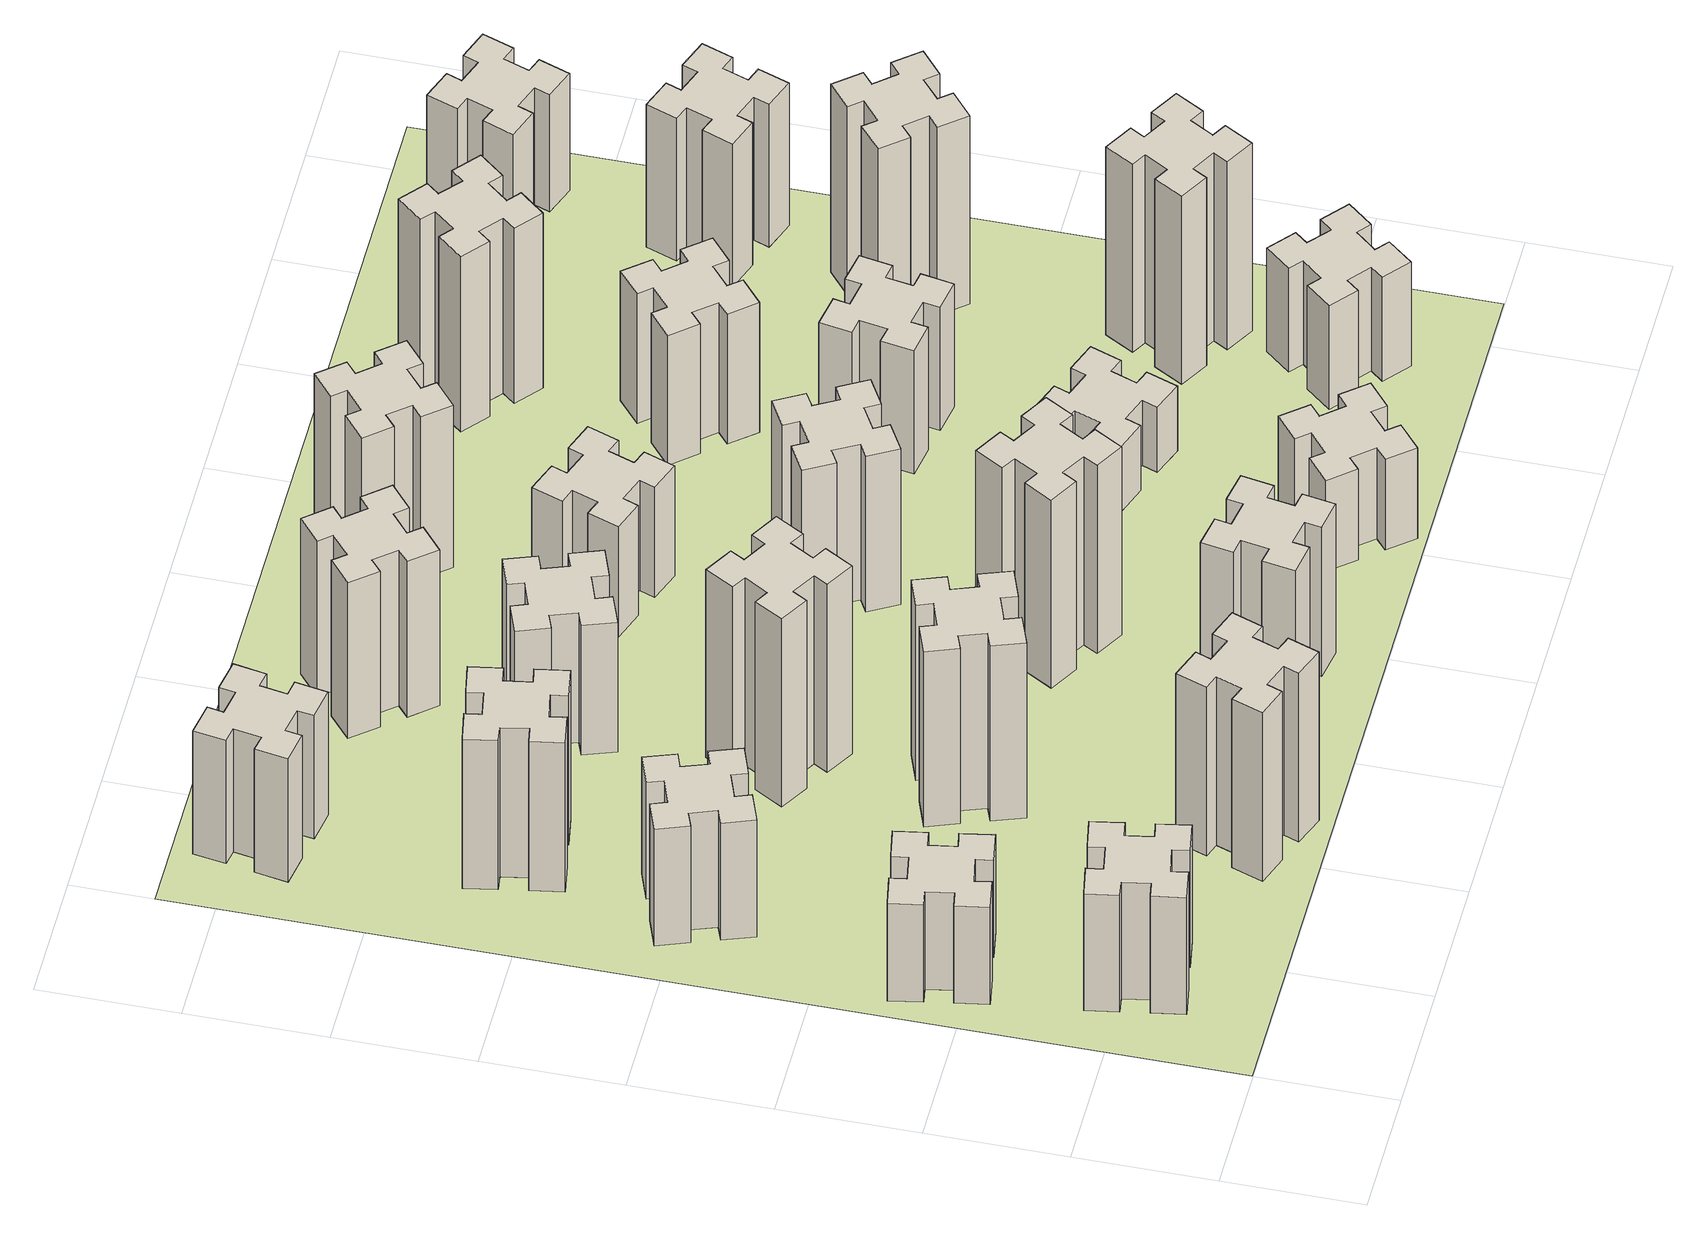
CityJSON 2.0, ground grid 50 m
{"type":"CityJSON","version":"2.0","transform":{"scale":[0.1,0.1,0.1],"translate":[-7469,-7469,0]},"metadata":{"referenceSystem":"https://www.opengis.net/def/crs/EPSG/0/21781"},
"CityObjects":{
"building1":{"type":"Building","attributes":{"class":"1000","function":"1000","usage":"1000","yearOfConstruction":2016,"roofType":"1000","measuredHeight":54,"storeysAboveGround":30,"storeysBelowGround":0},"geometry":[{"type":"Solid","lod":"1","boundaries":[[[[0,1,2,3,4,5,6,7,8,9,10,11,12,13,14,15,16,17,18,19]],[[17,16,20,21]],[[16,15,22,20]],[[15,14,23,22]],[[14,13,24,23]],[[13,12,25,24]],[[12,11,26,25]],[[11,10,27,26]],[[10,9,28,27]],[[9,8,29,28]],[[8,7,30,29]],[[7,6,31,30]],[[6,5,32,31]],[[5,4,33,32]],[[4,3,34,33]],[[3,2,35,34]],[[2,1,36,35]],[[1,0,37,36]],[[0,19,38,37]],[[19,18,39,38]],[[18,17,21,39]],[[24,25,26,27,28,29,30,31,32,33,34,35,36,37,38,39,21,20,22,23]]]]}]},
"building2":{"type":"Building","attributes":{"class":"1000","function":"1000","usage":"1000","yearOfConstruction":2016,"roofType":"1000","measuredHeight":45,"storeysAboveGround":30,"storeysBelowGround":0},"geometry":[{"type":"Solid","lod":"1","boundaries":[[[[40,41,42,43,44,45,46,47,48,49,50,51,52,53,54,55,56,57,58,59]],[[57,56,60,61]],[[56,55,62,60]],[[55,54,63,62]],[[54,53,64,63]],[[53,52,65,64]],[[52,51,66,65]],[[51,50,67,66]],[[50,49,68,67]],[[49,48,69,68]],[[48,47,70,69]],[[47,46,71,70]],[[46,45,72,71]],[[45,44,73,72]],[[44,43,74,73]],[[43,42,75,74]],[[42,41,76,75]],[[41,40,77,76]],[[40,59,78,77]],[[59,58,79,78]],[[58,57,61,79]],[[64,65,66,67,68,69,70,71,72,73,74,75,76,77,78,79,61,60,62,63]]]]}]},
"building3":{"type":"Building","attributes":{"class":"1000","function":"1000","usage":"1000","yearOfConstruction":2016,"roofType":"1000","measuredHeight":54,"storeysAboveGround":30,"storeysBelowGround":0},"geometry":[{"type":"Solid","lod":"1","boundaries":[[[[80,81,82,83,84,85,86,87,88,89,90,91,92,93,94,95,96,97,98,99]],[[97,96,100,101]],[[96,95,102,100]],[[95,94,103,102]],[[94,93,104,103]],[[93,92,105,104]],[[92,91,106,105]],[[91,90,107,106]],[[90,89,108,107]],[[89,88,109,108]],[[88,87,110,109]],[[87,86,111,110]],[[86,85,112,111]],[[85,84,113,112]],[[84,83,114,113]],[[83,82,115,114]],[[82,81,116,115]],[[81,80,117,116]],[[80,99,118,117]],[[99,98,119,118]],[[98,97,101,119]],[[104,105,106,107,108,109,110,111,112,113,114,115,116,117,118,119,101,100,102,103]]]]}]},
"building4":{"type":"Building","attributes":{"class":"1000","function":"1000","usage":"1000","yearOfConstruction":2016,"roofType":"1000","measuredHeight":78,"storeysAboveGround":30,"storeysBelowGround":0},"geometry":[{"type":"Solid","lod":"1","boundaries":[[[[120,121,122,123,124,125,126,127,128,129,130,131,132,133,134,135,136,137,138,139]],[[137,136,140,141]],[[136,135,142,140]],[[135,134,143,142]],[[134,133,144,143]],[[133,132,145,144]],[[132,131,146,145]],[[131,130,147,146]],[[130,129,148,147]],[[129,128,149,148]],[[128,127,150,149]],[[127,126,151,150]],[[126,125,152,151]],[[125,124,153,152]],[[124,123,154,153]],[[123,122,155,154]],[[122,121,156,155]],[[121,120,157,156]],[[120,139,158,157]],[[139,138,159,158]],[[138,137,141,159]],[[144,145,146,147,148,149,150,151,152,153,154,155,156,157,158,159,141,140,142,143]]]]}]},
"building5":{"type":"Building","attributes":{"class":"1000","function":"1000","usage":"1000","yearOfConstruction":2016,"roofType":"1000","measuredHeight":69,"storeysAboveGround":30,"storeysBelowGround":0},"geometry":[{"type":"Solid","lod":"1","boundaries":[[[[160,161,162,163,164,165,166,167,168,169,170,171,172,173,174,175,176,177,178,179]],[[177,176,180,181]],[[176,175,182,180]],[[175,174,183,182]],[[174,173,184,183]],[[173,172,185,184]],[[172,171,186,185]],[[171,170,187,186]],[[170,169,188,187]],[[169,168,189,188]],[[168,167,190,189]],[[167,166,191,190]],[[166,165,192,191]],[[165,164,193,192]],[[164,163,194,193]],[[163,162,195,194]],[[162,161,196,195]],[[161,160,197,196]],[[160,179,198,197]],[[179,178,199,198]],[[178,177,181,199]],[[184,185,186,187,188,189,190,191,192,193,194,195,196,197,198,199,181,180,182,183]]]]}]},
"building6":{"type":"Building","attributes":{"class":"1000","function":"1000","usage":"1000","yearOfConstruction":2016,"roofType":"1000","measuredHeight":57,"storeysAboveGround":30,"storeysBelowGround":0},"geometry":[{"type":"Solid","lod":"1","boundaries":[[[[200,201,202,203,204,205,206,207,208,209,210,211,212,213,214,215,216,217,218,219]],[[217,216,220,221]],[[216,215,222,220]],[[215,214,223,222]],[[214,213,224,223]],[[213,212,225,224]],[[212,211,226,225]],[[211,210,227,226]],[[210,209,228,227]],[[209,208,229,228]],[[208,207,230,229]],[[207,206,231,230]],[[206,205,232,231]],[[205,204,233,232]],[[204,203,234,233]],[[203,202,235,234]],[[202,201,236,235]],[[201,200,237,236]],[[200,219,238,237]],[[219,218,239,238]],[[218,217,221,239]],[[224,225,226,227,228,229,230,231,232,233,234,235,236,237,238,239,221,220,222,223]]]]}]},
"building7":{"type":"Building","attributes":{"class":"1000","function":"1000","usage":"1000","yearOfConstruction":2016,"roofType":"1000","measuredHeight":81,"storeysAboveGround":30,"storeysBelowGround":0},"geometry":[{"type":"Solid","lod":"1","boundaries":[[[[240,241,242,243,244,245,246,247,248,249,250,251,252,253,254,255,256,257,258,259]],[[257,256,260,261]],[[256,255,262,260]],[[255,254,263,262]],[[254,253,264,263]],[[253,252,265,264]],[[252,251,266,265]],[[251,250,267,266]],[[250,249,268,267]],[[249,248,269,268]],[[248,247,270,269]],[[247,246,271,270]],[[246,245,272,271]],[[245,244,273,272]],[[244,243,274,273]],[[243,242,275,274]],[[242,241,276,275]],[[241,240,277,276]],[[240,259,278,277]],[[259,258,279,278]],[[258,257,261,279]],[[264,265,266,267,268,269,270,271,272,273,274,275,276,277,278,279,261,260,262,263]]]]}]},
"building8":{"type":"Building","attributes":{"class":"1000","function":"1000","usage":"1000","yearOfConstruction":2016,"roofType":"1000","measuredHeight":87,"storeysAboveGround":30,"storeysBelowGround":0},"geometry":[{"type":"Solid","lod":"1","boundaries":[[[[280,281,282,283,284,285,286,287,288,289,290,291,292,293,294,295,296,297,298,299]],[[297,296,300,301]],[[296,295,302,300]],[[295,294,303,302]],[[294,293,304,303]],[[293,292,305,304]],[[292,291,306,305]],[[291,290,307,306]],[[290,289,308,307]],[[289,288,309,308]],[[288,287,310,309]],[[287,286,311,310]],[[286,285,312,311]],[[285,284,313,312]],[[284,283,314,313]],[[283,282,315,314]],[[282,281,316,315]],[[281,280,317,316]],[[280,299,318,317]],[[299,298,319,318]],[[298,297,301,319]],[[304,305,306,307,308,309,310,311,312,313,314,315,316,317,318,319,301,300,302,303]]]]}]},
"building9":{"type":"Building","attributes":{"class":"1000","function":"1000","usage":"1000","yearOfConstruction":2016,"roofType":"1000","measuredHeight":60,"storeysAboveGround":30,"storeysBelowGround":0},"geometry":[{"type":"Solid","lod":"1","boundaries":[[[[320,321,322,323,324,325,326,327,328,329,330,331,332,333,334,335,336,337,338,339]],[[337,336,340,341]],[[336,335,342,340]],[[335,334,343,342]],[[334,333,344,343]],[[333,332,345,344]],[[332,331,346,345]],[[331,330,347,346]],[[330,329,348,347]],[[329,328,349,348]],[[328,327,350,349]],[[327,326,351,350]],[[326,325,352,351]],[[325,324,353,352]],[[324,323,354,353]],[[323,322,355,354]],[[322,321,356,355]],[[321,320,357,356]],[[320,339,358,357]],[[339,338,359,358]],[[338,337,341,359]],[[344,345,346,347,348,349,350,351,352,353,354,355,356,357,358,359,341,340,342,343]]]]}]},
"building10":{"type":"Building","attributes":{"class":"1000","function":"1000","usage":"1000","yearOfConstruction":2016,"roofType":"1000","measuredHeight":69,"storeysAboveGround":30,"storeysBelowGround":0},"geometry":[{"type":"Solid","lod":"1","boundaries":[[[[360,361,362,363,364,365,366,367,368,369,370,371,372,373,374,375,376,377,378,379]],[[377,376,380,381]],[[376,375,382,380]],[[375,374,383,382]],[[374,373,384,383]],[[373,372,385,384]],[[372,371,386,385]],[[371,370,387,386]],[[370,369,388,387]],[[369,368,389,388]],[[368,367,390,389]],[[367,366,391,390]],[[366,365,392,391]],[[365,364,393,392]],[[364,363,394,393]],[[363,362,395,394]],[[362,361,396,395]],[[361,360,397,396]],[[360,379,398,397]],[[379,378,399,398]],[[378,377,381,399]],[[384,385,386,387,388,389,390,391,392,393,394,395,396,397,398,399,381,380,382,383]]]]}]},
"building11":{"type":"Building","attributes":{"class":"1000","function":"1000","usage":"1000","yearOfConstruction":2016,"roofType":"1000","measuredHeight":72,"storeysAboveGround":30,"storeysBelowGround":0},"geometry":[{"type":"Solid","lod":"1","boundaries":[[[[400,401,402,403,404,405,406,407,408,409,410,411,412,413,414,415,416,417,418,419]],[[417,416,420,421]],[[416,415,422,420]],[[415,414,423,422]],[[414,413,424,423]],[[413,412,425,424]],[[412,411,426,425]],[[411,410,427,426]],[[410,409,428,427]],[[409,408,429,428]],[[408,407,430,429]],[[407,406,431,430]],[[406,405,432,431]],[[405,404,433,432]],[[404,403,434,433]],[[403,402,435,434]],[[402,401,436,435]],[[401,400,437,436]],[[400,419,438,437]],[[419,418,439,438]],[[418,417,421,439]],[[424,425,426,427,428,429,430,431,432,433,434,435,436,437,438,439,421,420,422,423]]]]}]},
"building12":{"type":"Building","attributes":{"class":"1000","function":"1000","usage":"1000","yearOfConstruction":2016,"roofType":"1000","measuredHeight":87,"storeysAboveGround":30,"storeysBelowGround":0},"geometry":[{"type":"Solid","lod":"1","boundaries":[[[[440,441,442,443,444,445,446,447,448,449,450,451,452,453,454,455,456,457,458,459]],[[457,456,460,461]],[[456,455,462,460]],[[455,454,463,462]],[[454,453,464,463]],[[453,452,465,464]],[[452,451,466,465]],[[451,450,467,466]],[[450,449,468,467]],[[449,448,469,468]],[[448,447,470,469]],[[447,446,471,470]],[[446,445,472,471]],[[445,444,473,472]],[[444,443,474,473]],[[443,442,475,474]],[[442,441,476,475]],[[441,440,477,476]],[[440,459,478,477]],[[459,458,479,478]],[[458,457,461,479]],[[464,465,466,467,468,469,470,471,472,473,474,475,476,477,478,479,461,460,462,463]]]]}]},
"building13":{"type":"Building","attributes":{"class":"1000","function":"1000","usage":"1000","yearOfConstruction":2016,"roofType":"1000","measuredHeight":72,"storeysAboveGround":30,"storeysBelowGround":0},"geometry":[{"type":"Solid","lod":"1","boundaries":[[[[480,481,482,483,484,485,486,487,488,489,490,491,492,493,494,495,496,497,498,499]],[[497,496,500,501]],[[496,495,502,500]],[[495,494,503,502]],[[494,493,504,503]],[[493,492,505,504]],[[492,491,506,505]],[[491,490,507,506]],[[490,489,508,507]],[[489,488,509,508]],[[488,487,510,509]],[[487,486,511,510]],[[486,485,512,511]],[[485,484,513,512]],[[484,483,514,513]],[[483,482,515,514]],[[482,481,516,515]],[[481,480,517,516]],[[480,499,518,517]],[[499,498,519,518]],[[498,497,501,519]],[[504,505,506,507,508,509,510,511,512,513,514,515,516,517,518,519,501,500,502,503]]]]}]},
"building14":{"type":"Building","attributes":{"class":"1000","function":"1000","usage":"1000","yearOfConstruction":2016,"roofType":"1000","measuredHeight":51,"storeysAboveGround":30,"storeysBelowGround":0},"geometry":[{"type":"Solid","lod":"1","boundaries":[[[[520,521,522,523,524,525,526,527,528,529,530,531,532,533,534,535,536,537,538,539]],[[537,536,540,541]],[[536,535,542,540]],[[535,534,543,542]],[[534,533,544,543]],[[533,532,545,544]],[[532,531,546,545]],[[531,530,547,546]],[[530,529,548,547]],[[529,528,549,548]],[[528,527,550,549]],[[527,526,551,550]],[[526,525,552,551]],[[525,524,553,552]],[[524,523,554,553]],[[523,522,555,554]],[[522,521,556,555]],[[521,520,557,556]],[[520,539,558,557]],[[539,538,559,558]],[[538,537,541,559]],[[544,545,546,547,548,549,550,551,552,553,554,555,556,557,558,559,541,540,542,543]]]]}]},
"building15":{"type":"Building","attributes":{"class":"1000","function":"1000","usage":"1000","yearOfConstruction":2016,"roofType":"1000","measuredHeight":42,"storeysAboveGround":30,"storeysBelowGround":0},"geometry":[{"type":"Solid","lod":"1","boundaries":[[[[560,561,562,563,564,565,566,567,568,569,570,571,572,573,574,575,576,577,578,579]],[[577,576,580,581]],[[576,575,582,580]],[[575,574,583,582]],[[574,573,584,583]],[[573,572,585,584]],[[572,571,586,585]],[[571,570,587,586]],[[570,569,588,587]],[[569,568,589,588]],[[568,567,590,589]],[[567,566,591,590]],[[566,565,592,591]],[[565,564,593,592]],[[564,563,594,593]],[[563,562,595,594]],[[562,561,596,595]],[[561,560,597,596]],[[560,579,598,597]],[[579,578,599,598]],[[578,577,581,599]],[[584,585,586,587,588,589,590,591,592,593,594,595,596,597,598,599,581,580,582,583]]]]}]},
"building16":{"type":"Building","attributes":{"class":"1000","function":"1000","usage":"1000","yearOfConstruction":2016,"roofType":"1000","measuredHeight":75,"storeysAboveGround":30,"storeysBelowGround":0},"geometry":[{"type":"Solid","lod":"1","boundaries":[[[[600,601,602,603,604,605,606,607,608,609,610,611,612,613,614,615,616,617,618,619]],[[617,616,620,621]],[[616,615,622,620]],[[615,614,623,622]],[[614,613,624,623]],[[613,612,625,624]],[[612,611,626,625]],[[611,610,627,626]],[[610,609,628,627]],[[609,608,629,628]],[[608,607,630,629]],[[607,606,631,630]],[[606,605,632,631]],[[605,604,633,632]],[[604,603,634,633]],[[603,602,635,634]],[[602,601,636,635]],[[601,600,637,636]],[[600,619,638,637]],[[619,618,639,638]],[[618,617,621,639]],[[624,625,626,627,628,629,630,631,632,633,634,635,636,637,638,639,621,620,622,623]]]]}]},
"building17":{"type":"Building","attributes":{"class":"1000","function":"1000","usage":"1000","yearOfConstruction":2016,"roofType":"1000","measuredHeight":30,"storeysAboveGround":30,"storeysBelowGround":0},"geometry":[{"type":"Solid","lod":"1","boundaries":[[[[640,641,642,643,644,645,646,647,648,649,650,651,652,653,654,655,656,657,658,659]],[[657,656,660,661]],[[656,655,662,660]],[[655,654,663,662]],[[654,653,664,663]],[[653,652,665,664]],[[652,651,666,665]],[[651,650,667,666]],[[650,649,668,667]],[[649,648,669,668]],[[648,647,670,669]],[[647,646,671,670]],[[646,645,672,671]],[[645,644,673,672]],[[644,643,674,673]],[[643,642,675,674]],[[642,641,676,675]],[[641,640,677,676]],[[640,659,678,677]],[[659,658,679,678]],[[658,657,661,679]],[[664,665,666,667,668,669,670,671,672,673,674,675,676,677,678,679,661,660,662,663]]]]}]},
"building18":{"type":"Building","attributes":{"class":"1000","function":"1000","usage":"1000","yearOfConstruction":2016,"roofType":"1000","measuredHeight":57,"storeysAboveGround":30,"storeysBelowGround":0},"geometry":[{"type":"Solid","lod":"1","boundaries":[[[[680,681,682,683,684,685,686,687,688,689,690,691,692,693,694,695,696,697,698,699]],[[697,696,700,701]],[[696,695,702,700]],[[695,694,703,702]],[[694,693,704,703]],[[693,692,705,704]],[[692,691,706,705]],[[691,690,707,706]],[[690,689,708,707]],[[689,688,709,708]],[[688,687,710,709]],[[687,686,711,710]],[[686,685,712,711]],[[685,684,713,712]],[[684,683,714,713]],[[683,682,715,714]],[[682,681,716,715]],[[681,680,717,716]],[[680,699,718,717]],[[699,698,719,718]],[[698,697,701,719]],[[704,705,706,707,708,709,710,711,712,713,714,715,716,717,718,719,701,700,702,703]]]]}]},
"building19":{"type":"Building","attributes":{"class":"1000","function":"1000","usage":"1000","yearOfConstruction":2016,"roofType":"1000","measuredHeight":60,"storeysAboveGround":30,"storeysBelowGround":0},"geometry":[{"type":"Solid","lod":"1","boundaries":[[[[720,721,722,723,724,725,726,727,728,729,730,731,732,733,734,735,736,737,738,739]],[[737,736,740,741]],[[736,735,742,740]],[[735,734,743,742]],[[734,733,744,743]],[[733,732,745,744]],[[732,731,746,745]],[[731,730,747,746]],[[730,729,748,747]],[[729,728,749,748]],[[728,727,750,749]],[[727,726,751,750]],[[726,725,752,751]],[[725,724,753,752]],[[724,723,754,753]],[[723,722,755,754]],[[722,721,756,755]],[[721,720,757,756]],[[720,739,758,757]],[[739,738,759,758]],[[738,737,741,759]],[[744,745,746,747,748,749,750,751,752,753,754,755,756,757,758,759,741,740,742,743]]]]}]},
"building20":{"type":"Building","attributes":{"class":"1000","function":"1000","usage":"1000","yearOfConstruction":2016,"roofType":"1000","measuredHeight":48,"storeysAboveGround":30,"storeysBelowGround":0},"geometry":[{"type":"Solid","lod":"1","boundaries":[[[[760,761,762,763,764,765,766,767,768,769,770,771,772,773,774,775,776,777,778,779]],[[777,776,780,781]],[[776,775,782,780]],[[775,774,783,782]],[[774,773,784,783]],[[773,772,785,784]],[[772,771,786,785]],[[771,770,787,786]],[[770,769,788,787]],[[769,768,789,788]],[[768,767,790,789]],[[767,766,791,790]],[[766,765,792,791]],[[765,764,793,792]],[[764,763,794,793]],[[763,762,795,794]],[[762,761,796,795]],[[761,760,797,796]],[[760,779,798,797]],[[779,778,799,798]],[[778,777,781,799]],[[784,785,786,787,788,789,790,791,792,793,794,795,796,797,798,799,781,780,782,783]]]]}]},
"building21":{"type":"Building","attributes":{"class":"1000","function":"1000","usage":"1000","yearOfConstruction":2016,"roofType":"1000","measuredHeight":81,"storeysAboveGround":30,"storeysBelowGround":0},"geometry":[{"type":"Solid","lod":"1","boundaries":[[[[800,801,802,803,804,805,806,807,808,809,810,811,812,813,814,815,816,817,818,819]],[[817,816,820,821]],[[816,815,822,820]],[[815,814,823,822]],[[814,813,824,823]],[[813,812,825,824]],[[812,811,826,825]],[[811,810,827,826]],[[810,809,828,827]],[[809,808,829,828]],[[808,807,830,829]],[[807,806,831,830]],[[806,805,832,831]],[[805,804,833,832]],[[804,803,834,833]],[[803,802,835,834]],[[802,801,836,835]],[[801,800,837,836]],[[800,819,838,837]],[[819,818,839,838]],[[818,817,821,839]],[[824,825,826,827,828,829,830,831,832,833,834,835,836,837,838,839,821,820,822,823]]]]}]},
"building22":{"type":"Building","attributes":{"class":"1000","function":"1000","usage":"1000","yearOfConstruction":2016,"roofType":"1000","measuredHeight":87,"storeysAboveGround":30,"storeysBelowGround":0},"geometry":[{"type":"Solid","lod":"1","boundaries":[[[[840,841,842,843,844,845,846,847,848,849,850,851,852,853,854,855,856,857,858,859]],[[857,856,860,861]],[[856,855,862,860]],[[855,854,863,862]],[[854,853,864,863]],[[853,852,865,864]],[[852,851,866,865]],[[851,850,867,866]],[[850,849,868,867]],[[849,848,869,868]],[[848,847,870,869]],[[847,846,871,870]],[[846,845,872,871]],[[845,844,873,872]],[[844,843,874,873]],[[843,842,875,874]],[[842,841,876,875]],[[841,840,877,876]],[[840,859,878,877]],[[859,858,879,878]],[[858,857,861,879]],[[864,865,866,867,868,869,870,871,872,873,874,875,876,877,878,879,861,860,862,863]]]]}]},
"building23":{"type":"Building","attributes":{"class":"1000","function":"1000","usage":"1000","yearOfConstruction":2016,"roofType":"1000","measuredHeight":87,"storeysAboveGround":30,"storeysBelowGround":0},"geometry":[{"type":"Solid","lod":"1","boundaries":[[[[880,881,882,883,884,885,886,887,888,889,890,891,892,893,894,895,896,897,898,899]],[[897,896,900,901]],[[896,895,902,900]],[[895,894,903,902]],[[894,893,904,903]],[[893,892,905,904]],[[892,891,906,905]],[[891,890,907,906]],[[890,889,908,907]],[[889,888,909,908]],[[888,887,910,909]],[[887,886,911,910]],[[886,885,912,911]],[[885,884,913,912]],[[884,883,914,913]],[[883,882,915,914]],[[882,881,916,915]],[[881,880,917,916]],[[880,899,918,917]],[[899,898,919,918]],[[898,897,901,919]],[[904,905,906,907,908,909,910,911,912,913,914,915,916,917,918,919,901,900,902,903]]]]}]},
"building24":{"type":"Building","attributes":{"class":"1000","function":"1000","usage":"1000","yearOfConstruction":2016,"roofType":"1000","measuredHeight":66,"storeysAboveGround":30,"storeysBelowGround":0},"geometry":[{"type":"Solid","lod":"1","boundaries":[[[[920,921,922,923,924,925,926,927,928,929,930,931,932,933,934,935,936,937,938,939]],[[937,936,940,941]],[[936,935,942,940]],[[935,934,943,942]],[[934,933,944,943]],[[933,932,945,944]],[[932,931,946,945]],[[931,930,947,946]],[[930,929,948,947]],[[929,928,949,948]],[[928,927,950,949]],[[927,926,951,950]],[[926,925,952,951]],[[925,924,953,952]],[[924,923,954,953]],[[923,922,955,954]],[[922,921,956,955]],[[921,920,957,956]],[[920,939,958,957]],[[939,938,959,958]],[[938,937,941,959]],[[944,945,946,947,948,949,950,951,952,953,954,955,956,957,958,959,941,940,942,943]]]]}]},
"building25":{"type":"Building","attributes":{"class":"1000","function":"1000","usage":"1000","yearOfConstruction":2016,"roofType":"1000","measuredHeight":54,"storeysAboveGround":30,"storeysBelowGround":0},"geometry":[{"type":"Solid","lod":"1","boundaries":[[[[960,961,962,963,964,965,966,967,968,969,970,971,972,973,974,975,976,977,978,979]],[[977,976,980,981]],[[976,975,982,980]],[[975,974,983,982]],[[974,973,984,983]],[[973,972,985,984]],[[972,971,986,985]],[[971,970,987,986]],[[970,969,988,987]],[[969,968,989,988]],[[968,967,990,989]],[[967,966,991,990]],[[966,965,992,991]],[[965,964,993,992]],[[964,963,994,993]],[[963,962,995,994]],[[962,961,996,995]],[[961,960,997,996]],[[960,979,998,997]],[[979,978,999,998]],[[978,977,981,999]],[[984,985,986,987,988,989,990,991,992,993,994,995,996,997,998,999,981,980,982,983]]]]}]},
"landuse1":{"type":"LandUse","attributes":{"name":"plot1","function":"1010"},"geometry":[{"type":"MultiSurface","lod":"1","boundaries":[[[1000,1001,1002,1003]]]}]}
},
"vertices":[
[345,358,0],[444,376,0],[454,317,0],[572,337,0],[551,456,0],[492,445,0],[475,544,0],[534,554,0],[513,672,0],[395,651,0],[405,592,0],[307,575,0],[297,634,0],[178,613,0],[199,495,0],[258,505,0],[276,407,0],[217,397,0],[237,278,0],[356,299,0],[276,407,540],[217,397,540],[258,505,540],[199,495,540],[178,613,540],[297,634,540],[307,575,540],[405,592,540],[395,651,540],[513,672,540],[534,554,540],[475,544,540],[492,445,540],[551,456,540],[572,337,540],[454,317,540],[444,376,540],[345,358,540],[356,299,540],[237,278,540],
[392,1085,0],[375,1184,0],[434,1194,0],[413,1312,0],[295,1291,0],[305,1232,0],[207,1215,0],[197,1274,0],[78,1253,0],[99,1135,0],[158,1145,0],[176,1047,0],[117,1037,0],[137,918,0],[256,939,0],[245,998,0],[344,1016,0],[354,957,0],[472,977,0],[451,1096,0],[344,1016,450],[354,957,450],[245,998,450],[256,939,450],[137,918,450],[117,1037,450],[176,1047,450],[158,1145,450],[99,1135,450],[78,1253,450],[197,1274,450],[207,1215,450],[305,1232,450],[295,1291,450],[413,1312,450],[434,1194,450],[375,1184,450],[392,1085,450],[451,1096,450],[472,977,450],
[366,1835,0],[460,1869,0],[480,1813,0],[593,1854,0],[552,1967,0],[496,1946,0],[462,2040,0],[518,2060,0],[477,2173,0],[364,2132,0],[385,2076,0],[291,2042,0],[270,2098,0],[157,2057,0],[199,1944,0],[255,1965,0],[289,1871,0],[233,1850,0],[274,1737,0],[387,1779,0],[289,1871,540],[233,1850,540],[255,1965,540],[199,1944,540],[157,2057,540],[270,2098,540],[291,2042,540],[385,2076,540],[364,2132,540],[477,2173,540],[518,2060,540],[462,2040,540],[496,1946,540],[552,1967,540],[593,1854,540],[480,1813,540],[460,1869,540],[366,1835,540],[387,1779,540],[274,1737,540],
[1029,360,0],[995,266,0],[939,287,0],[897,174,0],[1010,133,0],[1031,189,0],[1125,155,0],[1104,99,0],[1217,57,0],[1258,170,0],[1202,191,0],[1236,285,0],[1292,264,0],[1333,377,0],[1220,418,0],[1200,362,0],[1106,396,0],[1127,452,0],[1014,493,0],[973,380,0],[1106,396,780],[1127,452,780],[1200,362,780],[1220,418,780],[1333,377,780],[1292,264,780],[1236,285,780],[1202,191,780],[1258,170,780],[1217,57,780],[1104,99,780],[1125,155,780],[1031,189,780],[1010,133,780],[897,174,780],[939,287,780],[995,266,780],[1029,360,780],[973,380,780],[1014,493,780],
[358,2625,0],[376,2527,0],[317,2517,0],[337,2398,0],[456,2419,0],[445,2478,0],[544,2496,0],[554,2437,0],[672,2457,0],[651,2576,0],[592,2565,0],[575,2664,0],[634,2674,0],[613,2792,0],[495,2771,0],[505,2712,0],[407,2695,0],[397,2754,0],[278,2733,0],[299,2615,0],[407,2695,690],[397,2754,690],[505,2712,690],[495,2771,690],[613,2792,690],[634,2674,690],[575,2664,690],[592,2565,690],[651,2576,690],[672,2457,690],[554,2437,690],[544,2496,690],[445,2478,690],[456,2419,690],[337,2398,690],[317,2517,690],[376,2527,690],[358,2625,690],[299,2615,690],[278,2733,690],
[307,3336,0],[405,3318,0],[395,3259,0],[513,3238,0],[534,3357,0],[475,3367,0],[492,3465,0],[551,3455,0],[572,3573,0],[454,3594,0],[444,3535,0],[345,3552,0],[356,3611,0],[237,3632,0],[217,3514,0],[276,3504,0],[258,3405,0],[199,3416,0],[178,3297,0],[297,3277,0],[258,3405,570],[199,3416,570],[276,3504,570],[217,3514,570],[237,3632,570],[356,3611,570],[345,3552,570],[444,3535,570],[454,3594,570],[572,3573,570],[551,3455,570],[492,3465,570],[475,3367,570],[534,3357,570],[513,3238,570],[395,3259,570],[405,3318,570],[307,3336,570],[297,3277,570],[178,3297,570],
[1236,1206,0],[1202,1300,0],[1258,1320,0],[1217,1433,0],[1104,1392,0],[1125,1336,0],[1031,1302,0],[1010,1358,0],[897,1317,0],[939,1204,0],[995,1225,0],[1029,1131,0],[973,1110,0],[1014,997,0],[1127,1039,0],[1106,1095,0],[1200,1129,0],[1220,1073,0],[1333,1114,0],[1292,1227,0],[1200,1129,810],[1220,1073,810],[1106,1095,810],[1127,1039,810],[1014,997,810],[973,1110,810],[1029,1131,810],[995,1225,810],[939,1204,810],[897,1317,810],[1010,1358,810],[1031,1302,810],[1125,1336,810],[1104,1392,810],[1217,1433,810],[1258,1320,810],[1202,1300,810],[1236,1206,810],[1292,1227,810],[1333,1114,810],
[1186,1757,0],[1236,1844,0],[1288,1814,0],[1348,1918,0],[1244,1978,0],[1214,1926,0],[1127,1976,0],[1157,2028,0],[1053,2088,0],[993,1984,0],[1045,1954,0],[995,1867,0],[943,1897,0],[883,1793,0],[987,1733,0],[1017,1785,0],[1104,1735,0],[1074,1683,0],[1178,1623,0],[1238,1727,0],[1104,1735,870],[1074,1683,870],[1017,1785,870],[987,1733,870],[883,1793,870],[943,1897,870],[995,1867,870],[1045,1954,870],[993,1984,870],[1053,2088,870],[1157,2028,870],[1127,1976,870],[1214,1926,870],[1244,1978,870],[1348,1918,870],[1288,1814,870],[1236,1844,870],[1186,1757,870],[1238,1727,870],[1178,1623,870],
[1236,2586,0],[1202,2680,0],[1258,2700,0],[1217,2813,0],[1104,2772,0],[1125,2716,0],[1031,2682,0],[1010,2738,0],[897,2697,0],[939,2584,0],[995,2605,0],[1029,2511,0],[973,2490,0],[1014,2377,0],[1127,2419,0],[1106,2475,0],[1200,2509,0],[1220,2453,0],[1333,2494,0],[1292,2607,0],[1200,2509,600],[1220,2453,600],[1106,2475,600],[1127,2419,600],[1014,2377,600],[973,2490,600],[1029,2511,600],[995,2605,600],[939,2584,600],[897,2697,600],[1010,2738,600],[1031,2682,600],[1125,2716,600],[1104,2772,600],[1217,2813,600],[1258,2700,600],[1202,2680,600],[1236,2586,600],[1292,2607,600],[1333,2494,600],
[1955,307,0],[1972,405,0],[2031,395,0],[2052,513,0],[1934,534,0],[1924,475,0],[1825,492,0],[1836,551,0],[1717,572,0],[1697,454,0],[1756,444,0],[1738,345,0],[1679,356,0],[1658,237,0],[1777,217,0],[1787,276,0],[1885,258,0],[1875,199,0],[1993,178,0],[2014,297,0],[1885,258,690],[1875,199,690],[1787,276,690],[1777,217,690],[1658,237,690],[1679,356,690],[1738,345,690],[1756,444,690],[1697,454,690],[1717,572,690],[1836,551,690],[1825,492,690],[1924,475,690],[1934,534,690],[2052,513,690],[2031,395,690],[1972,405,690],[1955,307,690],[2014,297,690],[1993,178,690],
[1083,3352,0],[1006,3287,0],[968,3333,0],[876,3256,0],[953,3164,0],[999,3203,0],[1063,3126,0],[1017,3088,0],[1094,2996,0],[1186,3073,0],[1148,3119,0],[1224,3183,0],[1263,3137,0],[1355,3214,0],[1278,3306,0],[1232,3268,0],[1167,3344,0],[1213,3383,0],[1136,3475,0],[1044,3398,0],[1167,3344,720],[1213,3383,720],[1232,3268,720],[1278,3306,720],[1355,3214,720],[1263,3137,720],[1224,3183,720],[1148,3119,720],[1186,3073,720],[1094,2996,720],[1017,3088,720],[1063,3126,720],[999,3203,720],[953,3164,720],[876,3256,720],[968,3333,720],[1006,3287,720],[1083,3352,720],[1044,3398,720],[1136,3475,720],
[1926,1017,0],[1976,1104,0],[2028,1074,0],[2088,1178,0],[1984,1238,0],[1954,1186,0],[1867,1236,0],[1897,1288,0],[1793,1348,0],[1733,1244,0],[1785,1214,0],[1735,1127,0],[1683,1157,0],[1623,1053,0],[1727,993,0],[1757,1045,0],[1844,995,0],[1814,943,0],[1918,883,0],[1978,987,0],[1844,995,870],[1814,943,870],[1757,1045,870],[1727,993,870],[1623,1053,870],[1683,1157,870],[1735,1127,870],[1785,1214,870],[1733,1244,870],[1793,1348,870],[1897,1288,870],[1867,1236,870],[1954,1186,870],[1984,1238,870],[2088,1178,870],[2028,1074,870],[1976,1104,870],[1926,1017,870],[1978,987,870],[1918,883,870],
[1967,1735,0],[2054,1785,0],[2084,1733,0],[2188,1793,0],[2128,1897,0],[2076,1867,0],[2026,1954,0],[2078,1984,0],[2018,2088,0],[1914,2028,0],[1944,1976,0],[1857,1926,0],[1827,1978,0],[1723,1918,0],[1783,1814,0],[1835,1844,0],[1885,1757,0],[1833,1727,0],[1893,1623,0],[1997,1683,0],[1885,1757,720],[1833,1727,720],[1835,1844,720],[1783,1814,720],[1723,1918,720],[1827,1978,720],[1857,1926,720],[1944,1976,720],[1914,2028,720],[2018,2088,720],[2078,1984,720],[2026,1954,720],[2076,1867,720],[2128,1897,720],[2188,1793,720],[2084,1733,720],[2054,1785,720],[1967,1735,720],[1997,1683,720],[1893,1623,720],
[1671,2509,0],[1765,2475,0],[1744,2419,0],[1857,2377,0],[1898,2490,0],[1842,2511,0],[1876,2605,0],[1932,2584,0],[1973,2697,0],[1860,2738,0],[1840,2682,0],[1746,2716,0],[1767,2772,0],[1654,2813,0],[1613,2700,0],[1669,2680,0],[1635,2586,0],[1579,2607,0],[1537,2494,0],[1650,2453,0],[1635,2586,510],[1579,2607,510],[1669,2680,510],[1613,2700,510],[1654,2813,510],[1767,2772,510],[1746,2716,510],[1840,2682,510],[1860,2738,510],[1973,2697,510],[1932,2584,510],[1876,2605,510],[1842,2511,510],[1898,2490,510],[1857,2377,510],[1744,2419,510],[1765,2475,510],[1671,2509,510],[1650,2453,510],[1537,2494,510],
[2628,159,0],[2704,223,0],[2743,177,0],[2835,254,0],[2758,346,0],[2712,308,0],[2647,384,0],[2693,423,0],[2616,515,0],[2524,438,0],[2563,392,0],[2486,327,0],[2448,373,0],[2356,296,0],[2433,204,0],[2479,243,0],[2543,166,0],[2497,128,0],[2574,36,0],[2666,113,0],[2543,166,420],[2497,128,420],[2479,243,420],[2433,204,420],[2356,296,420],[2448,373,420],[2486,327,420],[2563,392,420],[2524,438,420],[2616,515,420],[2693,423,420],[2647,384,420],[2712,308,420],[2758,346,420],[2835,254,420],[2743,177,420],[2704,223,420],[2628,159,420],[2666,113,420],[2574,36,420],
[1872,3368,0],[1807,3444,0],[1853,3483,0],[1776,3575,0],[1684,3498,0],[1723,3452,0],[1646,3387,0],[1608,3433,0],[1516,3356,0],[1593,3264,0],[1639,3303,0],[1703,3226,0],[1657,3188,0],[1734,3096,0],[1826,3173,0],[1788,3219,0],[1864,3283,0],[1903,3237,0],[1995,3314,0],[1918,3406,0],[1864,3283,750],[1903,3237,750],[1788,3219,750],[1826,3173,750],[1734,3096,750],[1657,3188,750],[1703,3226,750],[1639,3303,750],[1593,3264,750],[1516,3356,750],[1608,3433,750],[1646,3387,750],[1723,3452,750],[1684,3498,750],[1776,3575,750],[1853,3483,750],[1807,3444,750],[1872,3368,750],[1918,3406,750],[1995,3314,750],
[2609,1200,0],[2575,1106,0],[2519,1127,0],[2477,1014,0],[2590,973,0],[2611,1029,0],[2705,995,0],[2684,939,0],[2797,897,0],[2838,1010,0],[2782,1031,0],[2816,1125,0],[2872,1104,0],[2913,1217,0],[2800,1258,0],[2780,1202,0],[2686,1236,0],[2707,1292,0],[2594,1333,0],[2553,1220,0],[2686,1236,300],[2707,1292,300],[2780,1202,300],[2800,1258,300],[2913,1217,300],[2872,1104,300],[2816,1125,300],[2782,1031,300],[2838,1010,300],[2797,897,300],[2684,939,300],[2705,995,300],[2611,1029,300],[2590,973,300],[2477,1014,300],[2519,1127,300],[2575,1106,300],[2609,1200,300],[2553,1220,300],[2594,1333,300],
[2627,1756,0],[2725,1738,0],[2715,1679,0],[2833,1658,0],[2854,1777,0],[2795,1787,0],[2812,1885,0],[2871,1875,0],[2892,1993,0],[2774,2014,0],[2764,1955,0],[2665,1972,0],[2676,2031,0],[2557,2052,0],[2537,1934,0],[2596,1924,0],[2578,1825,0],[2519,1836,0],[2498,1717,0],[2617,1697,0],[2578,1825,570],[2519,1836,570],[2596,1924,570],[2537,1934,570],[2557,2052,570],[2676,2031,570],[2665,1972,570],[2764,1955,570],[2774,2014,570],[2892,1993,570],[2871,1875,570],[2812,1885,570],[2795,1787,570],[2854,1777,570],[2833,1658,570],[2715,1679,570],[2725,1738,570],[2627,1756,570],[2617,1697,570],[2498,1717,570],
[2628,2379,0],[2704,2443,0],[2743,2397,0],[2835,2474,0],[2758,2566,0],[2712,2528,0],[2647,2604,0],[2693,2643,0],[2616,2735,0],[2524,2658,0],[2563,2612,0],[2486,2547,0],[2448,2593,0],[2356,2516,0],[2433,2424,0],[2479,2463,0],[2543,2386,0],[2497,2348,0],[2574,2256,0],[2666,2333,0],[2543,2386,600],[2497,2348,600],[2479,2463,600],[2433,2424,600],[2356,2516,600],[2448,2593,600],[2486,2547,600],[2563,2612,600],[2524,2658,600],[2616,2735,600],[2693,2643,600],[2647,2604,600],[2712,2528,600],[2758,2566,600],[2835,2474,600],[2743,2397,600],[2704,2443,600],[2628,2379,600],[2666,2333,600],[2574,2256,600],
[3387,366,0],[3452,443,0],[3498,404,0],[3575,496,0],[3483,573,0],[3444,527,0],[3368,592,0],[3406,638,0],[3314,715,0],[3237,623,0],[3283,584,0],[3219,508,0],[3173,546,0],[3096,454,0],[3188,377,0],[3226,423,0],[3303,359,0],[3264,313,0],[3356,236,0],[3433,328,0],[3303,359,480],[3264,313,480],[3226,423,480],[3188,377,480],[3096,454,480],[3173,546,480],[3219,508,480],[3283,584,480],[3237,623,480],[3314,715,480],[3406,638,480],[3368,592,480],[3444,527,480],[3483,573,480],[3575,496,480],[3498,404,480],[3452,443,480],[3387,366,480],[3433,328,480],[3356,236,480],
[2704,3287,0],[2628,3352,0],[2666,3398,0],[2574,3475,0],[2497,3383,0],[2543,3344,0],[2479,3268,0],[2433,3306,0],[2356,3214,0],[2448,3137,0],[2486,3183,0],[2563,3119,0],[2524,3073,0],[2616,2996,0],[2693,3088,0],[2647,3126,0],[2712,3203,0],[2758,3164,0],[2835,3256,0],[2743,3333,0],[2712,3203,810],[2758,3164,810],[2647,3126,810],[2693,3088,810],[2616,2996,810],[2524,3073,810],[2563,3119,810],[2486,3183,810],[2448,3137,810],[2356,3214,810],[2433,3306,810],[2479,3268,810],[2543,3344,810],[2497,3383,810],[2574,3475,810],[2666,3398,810],[2628,3352,810],[2704,3287,810],[2743,3333,810],[2835,3256,810],
[3434,1086,0],[3347,1136,0],[3377,1188,0],[3273,1248,0],[3213,1144,0],[3265,1114,0],[3215,1027,0],[3163,1057,0],[3103,953,0],[3207,893,0],[3237,945,0],[3324,895,0],[3294,843,0],[3398,783,0],[3458,887,0],[3406,917,0],[3456,1004,0],[3508,974,0],[3568,1078,0],[3464,1138,0],[3456,1004,870],[3508,974,870],[3406,917,870],[3458,887,870],[3398,783,870],[3294,843,870],[3324,895,870],[3237,945,870],[3207,893,870],[3103,953,870],[3163,1057,870],[3215,1027,870],[3265,1114,870],[3213,1144,870],[3273,1248,870],[3377,1188,870],[3347,1136,870],[3434,1086,870],[3464,1138,870],[3568,1078,870],
[3452,1988,0],[3387,2064,0],[3433,2103,0],[3356,2195,0],[3264,2118,0],[3303,2072,0],[3226,2007,0],[3188,2053,0],[3096,1976,0],[3173,1884,0],[3219,1923,0],[3283,1846,0],[3237,1808,0],[3314,1716,0],[3406,1793,0],[3368,1839,0],[3444,1903,0],[3483,1857,0],[3575,1934,0],[3498,2026,0],[3444,1903,870],[3483,1857,870],[3368,1839,870],[3406,1793,870],[3314,1716,870],[3237,1808,870],[3283,1846,870],[3219,1923,870],[3173,1884,870],[3096,1976,870],[3188,2053,870],[3226,2007,870],[3303,2072,870],[3264,2118,870],[3356,2195,870],[3433,2103,870],[3387,2064,870],[3452,1988,870],[3498,2026,870],[3575,1934,870],
[3351,2509,0],[3445,2475,0],[3424,2419,0],[3537,2377,0],[3578,2490,0],[3522,2511,0],[3556,2605,0],[3612,2584,0],[3653,2697,0],[3540,2738,0],[3520,2682,0],[3426,2716,0],[3447,2772,0],[3334,2813,0],[3293,2700,0],[3349,2680,0],[3315,2586,0],[3259,2607,0],[3217,2494,0],[3330,2453,0],[3315,2586,660],[3259,2607,660],[3349,2680,660],[3293,2700,660],[3334,2813,660],[3447,2772,660],[3426,2716,660],[3520,2682,660],[3540,2738,660],[3653,2697,660],[3612,2584,660],[3556,2605,660],[3522,2511,660],[3578,2490,660],[3537,2377,660],[3424,2419,660],[3445,2475,660],[3351,2509,660],[3330,2453,660],[3217,2494,660],
[3351,3249,0],[3445,3215,0],[3424,3159,0],[3537,3117,0],[3578,3230,0],[3522,3251,0],[3556,3345,0],[3612,3324,0],[3653,3437,0],[3540,3478,0],[3520,3422,0],[3426,3456,0],[3447,3512,0],[3334,3553,0],[3293,3440,0],[3349,3420,0],[3315,3326,0],[3259,3347,0],[3217,3234,0],[3330,3193,0],[3315,3326,540],[3259,3347,540],[3349,3420,540],[3293,3440,540],[3334,3553,540],[3447,3512,540],[3426,3456,540],[3520,3422,540],[3540,3478,540],[3653,3437,540],[3612,3324,540],[3556,3345,540],[3522,3251,540],[3578,3230,540],[3537,3117,540],[3424,3159,540],[3445,3215,540],[3351,3249,540],[3330,3193,540],[3217,3234,540],
[5,3705,0],[3705,3705,0],[3705,5,0],[5,5,0]
]}
